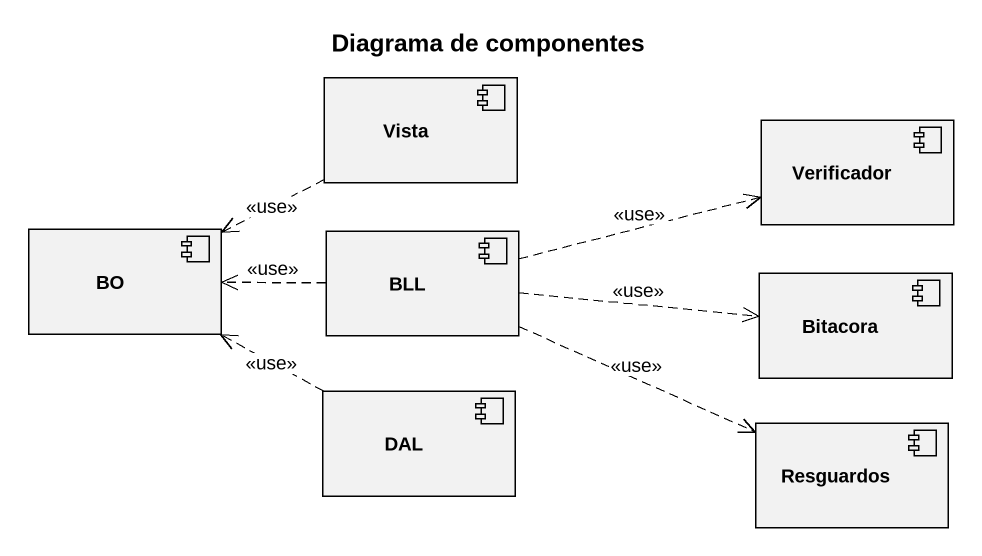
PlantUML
@startuml
title Diagrama de componentes
component Vista
component Verificador
component BO
component BLL
component Bitacora
component DAL
component Resguardos
Vista .left.> BO : <<use>>
BLL .right.> Verificador : <<use>>
BLL .left.> BO : <<use>>
BLL .right.> Bitacora : <<use>>
BLL .right.> Resguardos : <<use>>
DAL .left.> BO : <<use>>
@enduml
